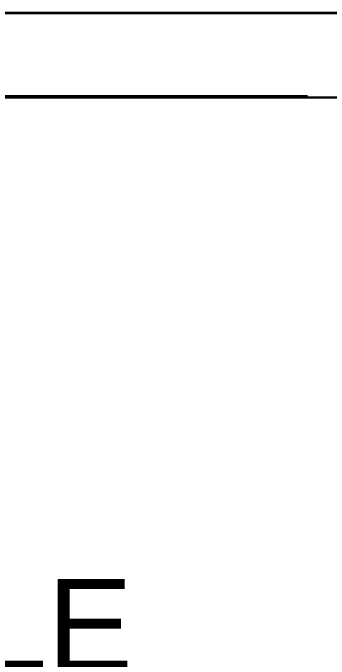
# Model space of a CAD drawing. Header units: metres. Extents: x 319894 to 3389272, y 120 to 6136017.
# Drawn here: x 321368.316 to 321369.175, y 3068033.611 to 3068035.365 of the extents above; entities that cross this region are included whole.
import ezdxf

# ---------------------------------------------------------------- set-up
doc = ezdxf.new("R2010")
doc.units = ezdxf.units.M
doc.header["$MEASUREMENT"] = 0
doc.linetypes.add('CENTER', pattern=[2, 1.25, -0.25, 0.25, -0.25])
doc.linetypes.add('HIDDEN', pattern=[0.375, 0.25, -0.125])
doc.layers.add('centerline', color=255, linetype='HIDDEN', lineweight=5)
doc.layers.add('wall', color=4, linetype='Continuous', lineweight=30)
doc.layers.add('TEXT', color=255, linetype='Continuous')
doc.styles.get("Standard").update_dxf_attribs({"font": 'arial.ttf'})

# ---------------------------------------------------------------- blocks, each defined once
blk = doc.blocks.new('GRID FOR GROUND FLOOR')
at = {"layer": 'centerline', "linetype": 'CENTER'}
blk.add_line((322235.1255, 3068136.6977), (322188.0196, 3068136.6977), dxfattribs=at)

msp = doc.modelspace()

# ---------------------------------------------------------------- linework, layer by layer
at = {"layer": 'wall'}
for p, q in [((321362.019, 3068035.365), (321382.519, 3068035.365)), ((321382.2898, 3068035.135), (321362.019, 3068035.136))]:
    msp.add_line(p, q, dxfattribs=at)
msp.add_lwpolyline([(321399.519, 3068015.8653), (321399.519, 3068004.7155), (321375.5687, 3068004.7155), (321375.5695, 3068005.9158), (321361.569, 3068005.9153), (321361.569, 3068015.4135), (321360.369, 3068015.4135), (321360.369, 3068029.2963), (321361.569, 3068029.2963), (321361.5688, 3068035.3653), (321382.519, 3068035.3653), (321382.519, 3068015.8703), (321399.519, 3068015.8703), (321399.519, 3068004.7155)], dxfattribs=at)

# ---------------------------------------------------------------- block references
msp.add_blockref('GRID FOR GROUND FLOOR', (-830.0086, -101.5574), dxfattribs=at)

# ---------------------------------------------------------------- texts
at = {"layer": 'TEXT', "linetype": 'Continuous', "insert": (321368.6421, 3068032.7346), "char_height": 0.25, "width": 8.641963, "attachment_point": 9, "rotation": 359.9991}
msp.add_mtext('MALE\\P7-BEDS\\P{\\H0.8x;35.04 Sq.m}', dxfattribs=at)

doc.saveas('drawing.dxf')
